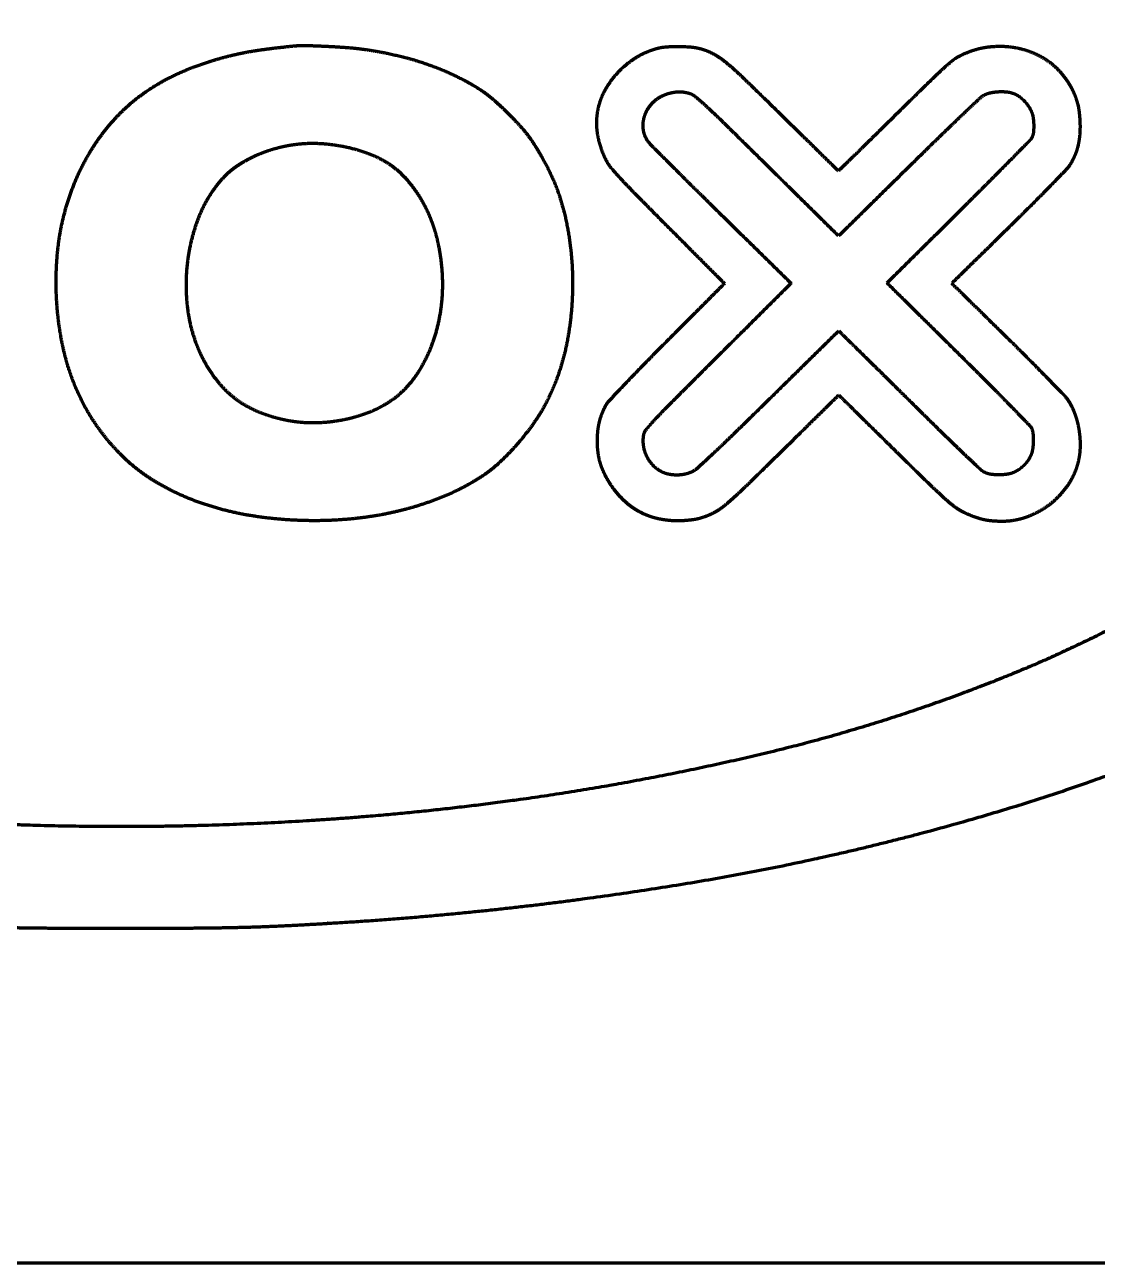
# Model space of a CAD drawing. Header units: inches. Extents: x -2983 to 7024, y 422 to 5529.
# Drawn here: x 3167.1 to 3229.3, y 3820.4 to 3892.3 of the extents above; entities that cross this region are included whole.
import ezdxf

# ---------------------------------------------------------------- set-up
doc = ezdxf.new("R2010")
doc.units = ezdxf.units.IN

msp = doc.modelspace()

# ---------------------------------------------------------------- linework, layer by layer
at = {"linetype": 'Continuous', "lineweight": 70}
msp.add_line((3388.784, 3820.392), (2954.784, 3820.392), dxfattribs=at)
for points, weights, knots in [([(3181.195, 3914.602), (3180.519, 3914.634), (3179.841, 3914.654), (3177.567, 3914.682), (3175.971, 3914.698), (3172.778, 3914.724), (3171.182, 3914.735), (3168.913, 3914.745), (3168.242, 3914.737), (3167.408, 3914.711), (3167.245, 3914.705), (3166.808, 3914.69), (3166.534, 3914.68), (3165.943, 3914.658), (3165.627, 3914.646), (3164.992, 3914.622), (3164.673, 3914.61), (3158.76, 3914.379), (3153.179, 3913.927), (3142.299, 3912.586), (3137.012, 3911.677), (3126.917, 3909.444), (3122.121, 3908.123), (3113.184, 3905.164), (3109.08, 3903.47), (3103.677, 3900.772), (3102.268, 3900.015), (3099.622, 3898.491), (3098.393, 3897.716), (3096.079, 3896.127), (3094.997, 3895.313), (3092.946, 3893.628), (3091.981, 3892.755), (3090.354, 3891.131), (3089.677, 3890.397), (3088.442, 3888.941), (3087.891, 3888.215), (3086.902, 3886.753), (3086.465, 3886.019), (3085.692, 3884.525), (3085.359, 3883.767), (3085.076, 3882.989), (3084.71, 3881.984), (3084.438, 3880.949), (3084.263, 3879.894), (3084.092, 3878.86), (3084.023, 3877.814), (3084.057, 3876.766), (3084.092, 3875.711), (3084.229, 3874.664), (3084.468, 3873.636), (3084.714, 3872.573), (3085.054, 3871.536), (3085.773, 3869.857), (3086.098, 3869.199), (3086.825, 3867.909), (3087.224, 3867.279), (3088.116, 3866.021), (3088.608, 3865.393), (3089.71, 3864.118), (3090.314, 3863.467), (3091.326, 3862.448), (3091.718, 3862.065), (3092.469, 3861.353), (3092.829, 3861.025), (3093.558, 3860.39), (3093.927, 3860.083), (3094.713, 3859.455), (3095.13, 3859.134), (3099.221, 3856.085), (3103.172, 3853.777), (3107.356, 3851.924), (3112.319, 3849.725), (3117.419, 3847.864), (3128.464, 3844.653), (3134.388, 3843.315), (3146.783, 3841.295), (3153.227, 3840.572), (3160.792, 3840.103), (3161.885, 3840.041), (3163.829, 3839.943), (3164.68, 3839.911), (3166.47, 3839.864), (3167.408, 3839.849), (3168.347, 3839.843)], [0.500003680185, 0.499951833995, 0.499951833995, 0.500003125685, 0.500003125685, 0.500003134164, 0.500003134164, 0.499950342043, 0.499950342043, 0.500002780016, 0.500002780016, 0.500003632658, 0.500003632658, 0.5000036294, 0.5000036294, 0.500003631943, 0.500003631943, 0.499712041405, 0.499712041405, 0.499626581432, 0.499626581432, 0.499570764247, 0.499570764247, 0.499147291053, 0.499147291053, 0.499856082342, 0.499856082342, 0.499741523013, 0.499741523013, 0.499697398225, 0.499697398225, 0.499615378368, 0.499615378368, 0.499717367768, 0.499717367768, 0.499509800036, 0.499509800036, 0.49943320441, 0.49943320441, 0.499316886864, 0.499316886864, 0.500003680185, 0.498576185915, 0.498576185915, 0.500003680185, 0.498389820463, 0.498389820463, 0.500003680185, 0.498416120355, 0.498416120355, 0.500003680185, 0.498702961474, 0.498702961474, 0.499514934223, 0.499514934223, 0.499556287066, 0.499556287066, 0.499619738583, 0.499619738583, 0.499803196126, 0.499803196126, 0.499966690231, 0.499966690231, 0.49992872485, 0.49992872485, 0.499925885485, 0.499925885485, 0.499958910845, 0.499958910845, 0.497922649304, 0.497922649304, 0.500003680185, 0.499255633466, 0.499255633466, 0.499390037942, 0.499390037942, 0.499589929812, 0.499589929812, 0.499998142907, 0.499998142907, 0.499979520616, 0.499979520616, 0.499986543899, 0.499986543899, 0.500003680185], [0, 0, 0, 0, 0.009508, 0.009508, 0.031905, 0.031905, 0.054312, 0.054312, 0.063734, 0.063734, 0.066018, 0.066018, 0.069872, 0.069872, 0.074311, 0.074311, 0.078787, 0.078787, 0.157355, 0.157355, 0.232677, 0.232677, 0.30258, 0.30258, 0.365018, 0.365018, 0.387555, 0.387555, 0.408036, 0.408036, 0.427121, 0.427121, 0.445479, 0.445479, 0.459571, 0.459571, 0.472445, 0.472445, 0.484522, 0.484522, 0.496245, 0.496245, 0.496245, 0.51141, 0.51141, 0.51141, 0.526313, 0.526313, 0.526313, 0.541371, 0.541371, 0.541371, 0.556984, 0.556984, 0.567525, 0.567525, 0.578233, 0.578233, 0.589688, 0.589688, 0.602466, 0.602466, 0.610351, 0.610351, 0.617358, 0.617358, 0.624265, 0.624265, 0.631841, 0.631841, 0.697719, 0.697719, 0.697719, 0.776203, 0.776203, 0.864136, 0.864136, 0.958146, 0.958146, 0.974023, 0.974023, 0.986384, 0.986384, 1, 1, 1, 1]), ([(3168.347, 3839.843), (3169.78, 3839.834), (3171.214, 3839.83), (3174.084, 3839.83), (3175.52, 3839.835), (3177.908, 3839.849), (3178.86, 3839.865), (3180.668, 3839.912), (3181.525, 3839.945), (3183.453, 3840.042), (3184.525, 3840.103), (3192.42, 3840.598), (3199.213, 3841.378), (3212.187, 3843.551), (3218.335, 3845.001), (3229.722, 3848.486), (3234.934, 3850.51), (3239.984, 3852.91), (3244.229, 3854.926), (3248.194, 3857.45), (3252.187, 3860.748), (3252.545, 3861.067), (3253.393, 3861.883), (3253.89, 3862.374), (3254.864, 3863.361), (3255.342, 3863.858), (3256.109, 3864.675), (3256.389, 3865.003), (3257.363, 3866.261), (3258.02, 3867.217), (3259.158, 3869.099), (3259.623, 3870.028), (3260.012, 3870.992), (3260.377, 3871.898), (3260.663, 3872.832), (3260.867, 3873.786), (3261.071, 3874.741), (3261.191, 3875.709), (3261.228, 3876.684), (3261.268, 3877.768), (3261.201, 3878.851), (3261.027, 3879.922), (3260.851, 3881.001), (3260.571, 3882.058), (3260.19, 3883.083), (3259.787, 3884.169), (3259.287, 3885.213), (3258.695, 3886.208), (3258.045, 3887.299), (3257.322, 3888.344), (3256.236, 3889.703), (3255.929, 3890.058), (3255.182, 3890.86), (3254.749, 3891.311), (3253.858, 3892.207), (3253.401, 3892.652), (3252.56, 3893.444), (3252.173, 3893.786), (3248.544, 3896.807), (3245.024, 3899.104), (3241.261, 3900.98), (3236.803, 3903.202), (3232.201, 3905.108), (3222.146, 3908.473), (3216.714, 3909.921), (3205.223, 3912.229), (3199.193, 3913.136), (3192.184, 3913.842), (3191.242, 3913.93), (3189.343, 3914.093), (3188.387, 3914.168), (3186.429, 3914.309), (3185.427, 3914.374), (3183.349, 3914.495), (3182.272, 3914.551), (3181.195, 3914.602)], [0.500003680185, 0.500002166144, 0.500002166144, 0.500002097056, 0.500002097056, 0.499986947081, 0.499986947081, 0.499979608822, 0.499979608822, 0.499997302433, 0.499997302433, 0.499558871273, 0.499558871273, 0.499287829862, 0.499287829862, 0.499109929169, 0.499109929169, 0.500003680185, 0.497471929658, 0.497471929658, 0.499762034183, 0.499762034183, 0.499975946134, 0.499975946134, 0.499977921886, 0.499977921886, 0.499631917112, 0.499631917112, 0.49944898704, 0.49944898704, 0.498931840545, 0.498931840545, 0.500003680185, 0.498759302358, 0.498759302358, 0.500003680185, 0.498753551362, 0.498753551362, 0.500003680185, 0.498357304212, 0.498357304212, 0.500003680185, 0.498435704494, 0.498435704494, 0.500003680185, 0.49863329398, 0.49863329398, 0.500003680185, 0.499218488989, 0.499218488989, 0.499765925558, 0.499765925558, 0.499959205342, 0.499959205342, 0.499958724923, 0.499958724923, 0.499847369961, 0.499847369961, 0.497767671046, 0.497767671046, 0.500003680185, 0.499194279285, 0.499194279285, 0.499354848193, 0.499354848193, 0.4996055757, 0.4996055757, 0.499994627424, 0.499994627424, 0.499995368253, 0.499995368253, 0.499996135884, 0.499996135884, 0.499998773272, 0.499998773272, 0.500003680185], [0, 0, 0, 0, 0.0209, 0.0209, 0.041831, 0.041831, 0.055706, 0.055706, 0.068202, 0.068202, 0.083849, 0.083849, 0.183524, 0.183524, 0.275689, 0.275689, 0.357386, 0.357386, 0.357386, 0.426176, 0.426176, 0.433231, 0.433231, 0.4435, 0.4435, 0.453652, 0.453652, 0.459996, 0.459996, 0.477083, 0.477083, 0.492412, 0.492412, 0.492412, 0.506844, 0.506844, 0.506844, 0.521301, 0.521301, 0.521301, 0.537414, 0.537414, 0.537414, 0.553712, 0.553712, 0.553712, 0.571022, 0.571022, 0.571022, 0.590062, 0.590062, 0.597116, 0.597116, 0.60651, 0.60651, 0.616097, 0.616097, 0.623865, 0.623865, 0.687044, 0.687044, 0.687044, 0.762241, 0.762241, 0.847249, 0.847249, 0.939583, 0.939583, 0.953916, 0.953916, 0.968457, 0.968457, 0.983662, 0.983662, 1, 1, 1, 1]), ([(3169.348, 3908.792), (3165.851, 3908.711), (3162.358, 3908.534), (3155.548, 3908.004), (3152.236, 3907.64), (3145.782, 3906.724), (3142.644, 3906.172), (3136.53, 3904.888), (3133.559, 3904.147), (3128.341, 3902.637), (3126.087, 3901.901), (3121.768, 3900.324), (3119.709, 3899.475), (3115.824, 3897.683), (3114.003, 3896.741), (3110.626, 3894.801), (3109.086, 3893.786), (3106.705, 3891.998), (3105.83, 3891.277), (3104.203, 3889.805), (3103.458, 3889.052), (3102.105, 3887.52), (3101.499, 3886.745), (3100.425, 3885.186), (3099.968, 3884.4), (3099.437, 3883.303), (3099.309, 3883.022), (3099.077, 3882.475), (3098.974, 3882.209), (3098.783, 3881.668), (3098.695, 3881.393), (3098.529, 3880.808), (3098.449, 3880.5), (3098.325, 3879.975), (3098.279, 3879.76), (3098.208, 3879.38), (3098.186, 3879.215), (3098.156, 3878.848), (3098.147, 3878.646), (3098.14, 3878.055), (3098.138, 3877.666), (3098.138, 3876.917), (3098.141, 3876.558), (3098.148, 3875.984), (3098.157, 3875.769), (3098.183, 3875.387), (3098.201, 3875.22), (3098.254, 3874.872), (3098.287, 3874.692), (3098.526, 3873.597), (3098.808, 3872.702), (3099.17, 3871.836), (3099.543, 3870.942), (3099.989, 3870.082), (3100.503, 3869.261), (3101.06, 3868.373), (3101.681, 3867.529), (3103.126, 3865.847), (3103.935, 3865.002), (3104.788, 3864.202), (3107.321, 3861.828), (3110.147, 3859.811), (3113.217, 3858.19), (3116.97, 3856.207), (3120.858, 3854.504), (3129.429, 3851.476), (3134.092, 3850.164), (3143.966, 3848.069), (3149.15, 3847.245), (3157.578, 3846.344), (3160.796, 3846.094), (3167.281, 3845.776), (3170.545, 3845.706), (3177.065, 3845.749), (3180.319, 3845.861), (3186.763, 3846.262), (3189.951, 3846.554), (3198.795, 3847.627), (3204.414, 3848.633), (3214.95, 3851.14), (3219.825, 3852.711), (3224.563, 3854.657), (3228.598, 3856.314), (3232.466, 3858.329), (3236.136, 3860.686), (3239.074, 3862.572), (3241.634, 3864.944), (3243.739, 3867.73), (3244.14, 3868.262), (3244.516, 3868.813), (3245.201, 3869.926), (3245.506, 3870.489), (3246.045, 3871.627), (3246.279, 3872.201), (3246.677, 3873.36), (3246.839, 3873.944), (3247.007, 3874.727), (3247.042, 3874.918), (3247.098, 3875.278), (3247.117, 3875.448), (3247.144, 3875.828), (3247.152, 3876.039), (3247.159, 3876.606), (3247.161, 3876.962), (3247.16, 3877.696), (3247.157, 3878.073), (3247.149, 3878.652), (3247.139, 3878.852), (3247.108, 3879.219), (3247.086, 3879.384), (3247.015, 3879.763), (3246.97, 3879.977), (3246.731, 3880.991), (3246.484, 3881.777), (3245.872, 3883.312), (3245.511, 3884.057), (3244.659, 3885.527), (3244.172, 3886.249), (3243.052, 3887.686), (3242.428, 3888.404), (3240.46, 3890.443), (3239.041, 3891.681), (3235.824, 3894.04), (3234.052, 3895.18), (3230.165, 3897.359), (3228.057, 3898.395), (3223.502, 3900.333), (3221.069, 3901.255), (3215.727, 3903.037), (3212.815, 3903.874), (3206.726, 3905.348), (3203.557, 3905.999), (3197.017, 3907.109), (3193.649, 3907.567), (3186.773, 3908.269), (3183.268, 3908.522), (3179.068, 3908.699), (3178.379, 3908.719), (3176.607, 3908.752), (3175.526, 3908.768), (3173.369, 3908.793), (3172.295, 3908.803), (3170.596, 3908.812), (3169.972, 3908.807), (3169.348, 3908.792)], [0.500093243168, 0.499968918944, 0.499968918944, 0.499927037543, 0.499927037543, 0.499911098367, 0.499911098367, 0.499861647373, 0.499861647373, 0.499898802127, 0.499898802127, 0.499810239054, 0.499810239054, 0.49976208682, 0.49976208682, 0.499467269408, 0.499467269408, 0.49974646444, 0.49974646444, 0.499573085874, 0.499573085874, 0.499488227391, 0.499488227391, 0.49912322686, 0.49912322686, 0.499992527148, 0.499992527148, 0.499930492133, 0.499930492133, 0.499935021323, 0.499935021323, 0.500006461427, 0.500006461427, 0.500004118567, 0.500004118567, 0.499641098677, 0.499641098677, 0.499888634211, 0.499888634211, 0.50008763937, 0.50008763937, 0.500086385394, 0.500086385394, 0.499968171436, 0.499968171436, 0.499810513552, 0.499810513552, 0.49991978318, 0.49991978318, 0.498730676658, 0.498730676658, 0.500093243168, 0.498971631333, 0.498971631333, 0.500093243168, 0.499157234141, 0.499157234141, 0.499608979647, 0.499608979647, 0.500093243168, 0.4971219785, 0.4971219785, 0.500093243168, 0.499199916727, 0.499199916727, 0.499383490015, 0.499383490015, 0.499654288058, 0.499654288058, 0.499955791954, 0.499955791954, 0.499964844697, 0.499964844697, 0.499964159273, 0.499964159273, 0.499950302194, 0.499950302194, 0.49956284229, 0.49956284229, 0.499077013387, 0.499077013387, 0.500093243168, 0.498729474404, 0.498729474404, 0.500093243168, 0.494910309467, 0.494910309467, 0.500093243168, 0.499710351131, 0.499710351131, 0.499604481794, 0.499604481794, 0.49956969486, 0.49956969486, 0.499495067823, 0.499495067823, 0.499959650135, 0.499959650135, 0.499795584787, 0.499795584787, 0.499953504743, 0.499953504743, 0.500085889184, 0.500085889184, 0.500086958789, 0.500086958789, 0.499890660625, 0.499890660625, 0.499663401309, 0.499663401309, 0.500004641898, 0.500004641898, 0.499181752679, 0.499181752679, 0.499208615396, 0.499208615396, 0.499306402964, 0.499306402964, 0.499628453376, 0.499628453376, 0.498884407075, 0.498884407075, 0.499477873797, 0.499477873797, 0.499599926964, 0.499599926964, 0.499825646443, 0.499825646443, 0.499795246802, 0.499795246802, 0.499892445713, 0.499892445713, 0.499910480947, 0.499910480947, 0.499943927995, 0.499943927995, 0.50006989904, 0.50006989904, 0.500091447584, 0.500091447584, 0.500091603784, 0.500091603784, 0.500058956377, 0.500058956377, 0.500093243168], [0, 0, 0, 0, 0.031224, 0.031224, 0.060964, 0.060964, 0.08939, 0.08939, 0.116688, 0.116688, 0.137822, 0.137822, 0.157663, 0.157663, 0.17592, 0.17592, 0.192316, 0.192316, 0.20239, 0.20239, 0.211797, 0.211797, 0.220519, 0.220519, 0.228566, 0.228566, 0.2313, 0.2313, 0.233823, 0.233823, 0.236373, 0.236373, 0.239192, 0.239192, 0.241135, 0.241135, 0.242607, 0.242607, 0.24439, 0.24439, 0.247825, 0.247825, 0.250997, 0.250997, 0.25289, 0.25289, 0.254377, 0.254377, 0.255989, 0.255989, 0.264237, 0.264237, 0.264237, 0.272736, 0.272736, 0.272736, 0.281911, 0.281911, 0.292141, 0.292141, 0.292141, 0.322328, 0.322328, 0.322328, 0.359169, 0.359169, 0.401161, 0.401161, 0.44661, 0.44661, 0.474554, 0.474554, 0.50281, 0.50281, 0.53098, 0.53098, 0.558668, 0.558668, 0.607993, 0.607993, 0.652163, 0.652163, 0.652163, 0.689671, 0.689671, 0.689671, 0.719383, 0.719383, 0.719383, 0.725052, 0.725052, 0.730491, 0.730491, 0.735749, 0.735749, 0.740886, 0.740886, 0.742535, 0.742535, 0.743977, 0.743977, 0.745764, 0.745764, 0.748781, 0.748781, 0.751976, 0.751976, 0.753677, 0.753677, 0.755088, 0.755088, 0.756935, 0.756935, 0.763888, 0.763888, 0.770863, 0.770863, 0.778191, 0.778191, 0.786182, 0.786182, 0.801966, 0.801966, 0.819606, 0.819606, 0.839255, 0.839255, 0.861003, 0.861003, 0.886316, 0.886316, 0.913339, 0.913339, 0.941707, 0.941707, 0.971038, 0.971038, 0.976793, 0.976793, 0.985822, 0.985822, 0.99479, 0.99479, 1, 1, 1, 1]), ([(3180.465, 3863.729), (3179.4, 3863.886), (3178.355, 3864.144), (3177.338, 3864.498), (3176.407, 3864.822), (3175.514, 3865.241), (3174.669, 3865.751), (3173.889, 3866.221), (3173.177, 3866.789), (3172.546, 3867.447), (3172.037, 3867.977), (3171.575, 3868.549), (3171.165, 3869.158), (3170.761, 3869.757), (3170.414, 3870.389), (3170.125, 3871.051), (3169.827, 3871.734), (3169.589, 3872.44), (3169.415, 3873.164), (3169.226, 3873.944), (3169.093, 3874.736), (3169.015, 3875.535), (3168.908, 3876.629), (3168.899, 3877.729), (3168.989, 3878.825), (3169.075, 3879.862), (3169.269, 3880.884), (3169.571, 3881.879), (3169.859, 3882.831), (3170.251, 3883.744), (3170.743, 3884.608), (3171.223, 3885.451), (3171.8, 3886.231), (3172.467, 3886.936), (3172.797, 3887.284), (3173.15, 3887.609), (3173.906, 3888.214), (3174.308, 3888.494), (3175.164, 3889.013), (3175.616, 3889.25), (3176.579, 3889.68), (3177.085, 3889.876), (3177.979, 3890.17), (3178.361, 3890.283), (3179.11, 3890.481), (3179.478, 3890.565), (3180.261, 3890.715), (3180.675, 3890.782), (3181.618, 3890.905), (3182.147, 3890.967), (3182.917, 3891.045), (3183.158, 3891.054), (3183.811, 3891.04), (3184.223, 3891.025), (3185.062, 3890.984), (3185.489, 3890.957), (3186.242, 3890.897), (3186.567, 3890.86), (3186.89, 3890.813)], [0.500254296352, 0.498777191297, 0.498777191297, 0.500254296352, 0.498469143139, 0.498469143139, 0.500254296352, 0.497362031712, 0.497362031712, 0.500254296352, 0.499024707273, 0.499024707273, 0.500254296352, 0.498882439318, 0.498882439318, 0.500254296352, 0.498982253073, 0.498982253073, 0.500254296352, 0.49944216823, 0.49944216823, 0.500254296352, 0.49891511398, 0.49891511398, 0.500254296352, 0.498381352784, 0.498381352784, 0.500254296352, 0.498177189742, 0.498177189742, 0.500254296352, 0.497846327577, 0.497846327577, 0.500254296352, 0.499457383099, 0.499457383099, 0.499549779242, 0.499549779242, 0.499613176085, 0.499613176085, 0.49980943659, 0.49980943659, 0.500110429345, 0.500110429345, 0.500057234066, 0.500057234066, 0.500106862545, 0.500106862545, 0.500218048972, 0.500218048972, 0.499627835255, 0.499627835255, 0.500223164496, 0.500223164496, 0.500216869372, 0.500216869372, 0.500072819459, 0.500072819459, 0.500254296352], [0, 0, 0, 0, 0.072373, 0.072373, 0.072373, 0.138472, 0.138472, 0.138472, 0.199162, 0.199162, 0.199162, 0.247998, 0.247998, 0.247998, 0.295826, 0.295826, 0.295826, 0.34508, 0.34508, 0.34508, 0.398058, 0.398058, 0.398058, 0.470431, 0.470431, 0.470431, 0.538643, 0.538643, 0.538643, 0.603556, 0.603556, 0.603556, 0.666603, 0.666603, 0.666603, 0.697717, 0.697717, 0.72943, 0.72943, 0.762502, 0.762502, 0.797616, 0.797616, 0.823322, 0.823322, 0.847705, 0.847705, 0.8748, 0.8748, 0.909168, 0.909168, 0.924741, 0.924741, 0.951325, 0.951325, 0.978917, 0.978917, 1, 1, 1, 1]), ([(3186.89, 3890.813), (3187.528, 3890.72), (3188.161, 3890.598), (3189.382, 3890.305), (3189.969, 3890.132), (3191.093, 3889.733), (3191.629, 3889.509), (3192.65, 3889.014), (3193.131, 3888.741), (3193.835, 3888.279), (3194.065, 3888.104), (3194.571, 3887.659), (3194.852, 3887.397), (3195.4, 3886.852), (3195.667, 3886.57), (3196.126, 3886.056), (3196.311, 3885.819), (3196.548, 3885.473), (3196.612, 3885.374), (3196.751, 3885.154), (3196.826, 3885.033), (3196.975, 3884.787), (3197.048, 3884.662), (3197.181, 3884.431), (3197.241, 3884.324), (3197.832, 3883.215), (3198.225, 3882.151), (3198.469, 3881.043), (3198.735, 3879.834), (3198.873, 3878.604), (3198.882, 3877.365), (3198.891, 3876.121), (3198.771, 3874.882), (3198.522, 3873.663), (3198.291, 3872.534), (3197.915, 3871.446), (3197.398, 3870.416), (3197.185, 3869.992), (3196.942, 3869.584), (3196.368, 3868.762), (3196.044, 3868.346), (3195.361, 3867.558), (3195.003, 3867.188), (3194.306, 3866.539), (3193.961, 3866.27), (3193.593, 3866.032), (3192.943, 3865.609), (3192.258, 3865.245), (3191.544, 3864.942), (3190.783, 3864.618), (3190.001, 3864.35), (3188.36, 3863.915), (3187.505, 3863.749), (3185.747, 3863.532), (3184.847, 3863.476), (3182.78, 3863.473), (3181.618, 3863.558), (3180.465, 3863.729)], [0.500254296352, 0.499915234549, 0.499915234549, 0.499792097146, 0.499792097146, 0.499740131019, 0.499740131019, 0.499563005717, 0.499563005717, 0.499427888353, 0.499427888353, 0.500100712984, 0.500100712984, 0.500099618317, 0.500099618317, 0.499563991595, 0.499563991595, 0.50020035726, 0.50020035726, 0.500237272997, 0.500237272997, 0.500237360492, 0.500237360492, 0.500209449902, 0.500209449902, 0.497142956783, 0.497142956783, 0.500254296352, 0.498426969752, 0.498426969752, 0.500254296352, 0.498443274704, 0.498443274704, 0.500254296352, 0.497357142353, 0.497357142353, 0.500254296352, 0.499388243331, 0.499388243331, 0.499791254847, 0.499791254847, 0.499779240073, 0.499779240073, 0.498995174375, 0.498995174375, 0.500254296352, 0.49900008227, 0.49900008227, 0.500254296352, 0.499403099735, 0.499403099735, 0.499485711043, 0.499485711043, 0.499632236654, 0.499632236654, 0.499340640971, 0.499340640971, 0.500254296352], [0, 0, 0, 0, 0.042366, 0.042366, 0.082566, 0.082566, 0.120698, 0.120698, 0.156949, 0.156949, 0.175852, 0.175852, 0.201026, 0.201026, 0.226401, 0.226401, 0.246063, 0.246063, 0.253743, 0.253743, 0.263071, 0.263071, 0.272495, 0.272495, 0.280496, 0.280496, 0.354078, 0.354078, 0.354078, 0.434115, 0.434115, 0.434115, 0.514271, 0.514271, 0.514271, 0.588022, 0.588022, 0.588022, 0.618387, 0.618387, 0.652061, 0.652061, 0.684928, 0.684928, 0.712778, 0.712778, 0.712778, 0.762014, 0.762014, 0.762014, 0.814431, 0.814431, 0.869503, 0.869503, 0.926471, 0.926471, 1, 1, 1, 1]), ([(3206.279, 3890.852), (3206.095, 3890.898), (3205.908, 3890.929), (3205.478, 3890.965), (3205.236, 3890.975), (3204.756, 3890.976), (3204.518, 3890.967), (3204.103, 3890.935), (3203.929, 3890.904), (3203.758, 3890.857), (3203.559, 3890.803), (3203.364, 3890.735), (3202.985, 3890.575), (3202.801, 3890.483), (3202.445, 3890.272), (3202.273, 3890.154), (3201.939, 3889.892), (3201.777, 3889.749), (3201.624, 3889.597), (3201.276, 3889.25), (3200.98, 3888.857), (3200.744, 3888.426), (3200.523, 3888.024), (3200.377, 3887.59), (3200.309, 3887.136), (3200.24, 3886.679), (3200.253, 3886.218), (3200.345, 3885.765), (3200.445, 3885.276), (3200.611, 3884.804), (3200.84, 3884.36), (3200.916, 3884.214), (3201.007, 3884.077), (3201.113, 3883.951), (3201.295, 3883.735), (3201.483, 3883.524), (3201.984, 3882.985), (3202.298, 3882.658), (3203.21, 3881.736), (3203.805, 3881.137), (3205.498, 3879.441), (3206.594, 3878.342), (3207.691, 3877.244)], [0.501802520882, 0.500677677567, 0.500677677567, 0.501535347405, 0.501535347405, 0.501538199236, 0.501538199236, 0.50028510948, 0.50028510948, 0.501802520882, 0.501078524638, 0.501078524638, 0.501052677654, 0.501052677654, 0.501078260932, 0.501078260932, 0.501217454116, 0.501217454116, 0.501802520882, 0.498399370198, 0.498399370198, 0.501802520882, 0.496595923906, 0.496595923906, 0.501802520882, 0.496692665778, 0.496692665778, 0.501802520882, 0.49865645452, 0.49865645452, 0.501802520882, 0.499690348307, 0.499690348307, 0.501802520882, 0.501700702871, 0.501700702871, 0.50176707286, 0.50176707286, 0.501801374445, 0.501801374445, 0.501802520882, 0.501802520882, 0.501802520882], [0, 0, 0, 0, 0.026646, 0.026646, 0.060705, 0.060705, 0.09431, 0.09431, 0.119271, 0.119271, 0.119271, 0.148462, 0.148462, 0.177525, 0.177525, 0.207097, 0.207097, 0.237781, 0.237781, 0.237781, 0.307664, 0.307664, 0.307664, 0.37331, 0.37331, 0.37331, 0.4401, 0.4401, 0.4401, 0.51314, 0.51314, 0.51314, 0.537355, 0.537355, 0.537355, 0.579069, 0.579069, 0.646011, 0.646011, 0.770695, 0.770695, 1, 1, 1, 1]), ([(3214.298, 3883.766), (3213.209, 3884.836), (3212.121, 3885.905), (3210.277, 3887.716), (3209.518, 3888.455), (3208.43, 3889.505), (3208.092, 3889.806), (3207.74, 3890.093), (3207.519, 3890.274), (3207.28, 3890.431), (3207.028, 3890.565), (3206.79, 3890.69), (3206.539, 3890.787), (3206.279, 3890.852)], [0.501802520882, 0.501802520882, 0.501802520882, 0.501799294364, 0.501799294364, 0.501511145975, 0.501511145975, 0.501802520882, 0.500159418116, 0.500159418116, 0.501802520882, 0.499399159706, 0.499399159706, 0.501802520882], [0, 0, 0, 0, 0.42458, 0.42458, 0.719267, 0.719267, 0.845373, 0.845373, 0.845373, 0.924986, 0.924986, 0.924986, 1, 1, 1, 1]), ([(3220.876, 3877.248), (3221.976, 3878.327), (3223.077, 3879.406), (3224.607, 3880.907), (3225.036, 3881.331), (3225.839, 3882.133), (3226.215, 3882.512), (3226.903, 3883.217), (3227.217, 3883.541), (3227.53, 3883.866), (3227.611, 3883.95), (3227.683, 3884.041), (3227.746, 3884.139), (3227.846, 3884.295), (3227.934, 3884.459), (3228.009, 3884.629), (3228.084, 3884.797), (3228.145, 3884.971), (3228.241, 3885.336), (3228.277, 3885.527), (3228.321, 3885.932), (3228.333, 3886.146), (3228.332, 3886.471), (3228.329, 3886.581), (3228.316, 3886.809), (3228.307, 3886.926), (3228.285, 3887.151), (3228.271, 3887.259), (3228.244, 3887.444), (3228.229, 3887.521), (3228.208, 3887.597), (3228.077, 3888.089), (3227.868, 3888.554), (3227.586, 3888.978), (3227.309, 3889.396), (3226.964, 3889.761), (3226.562, 3890.061), (3226.156, 3890.365), (3225.705, 3890.597), (3225.221, 3890.749), (3224.721, 3890.906), (3224.203, 3890.986), (3223.679, 3890.986), (3223.475, 3890.986), (3223.271, 3890.976), (3222.878, 3890.936), (3222.691, 3890.906), (3222.32, 3890.821), (3222.138, 3890.767), (3221.767, 3890.632), (3221.578, 3890.552), (3221.394, 3890.464), (3221.253, 3890.396), (3221.12, 3890.314), (3220.995, 3890.219), (3220.825, 3890.09), (3220.66, 3889.954), (3220.247, 3889.584), (3219.998, 3889.352), (3219.284, 3888.658), (3218.815, 3888.198), (3218.01, 3887.405), (3217.672, 3887.072), (3217.008, 3886.419), (3216.682, 3886.098), (3216.078, 3885.504), (3215.799, 3885.231), (3215.372, 3884.812), (3215.223, 3884.667), (3214.815, 3884.27), (3214.556, 3884.018), (3214.298, 3883.766)], [0.501802520882, 0.501802520882, 0.501802520882, 0.501799244215, 0.501799244215, 0.501795776306, 0.501795776306, 0.501800562171, 0.501800562171, 0.501802520882, 0.500193072503, 0.500193072503, 0.501802520882, 0.500813081334, 0.500813081334, 0.501802520882, 0.500752153216, 0.500752153216, 0.500872246788, 0.500872246788, 0.501294491079, 0.501294491079, 0.501679954123, 0.501679954123, 0.501720228513, 0.501720228513, 0.50171788252, 0.50171788252, 0.501246718452, 0.501246718452, 0.501802520882, 0.497361308288, 0.497361308288, 0.501802520882, 0.496919848759, 0.496919848759, 0.501802520882, 0.497060623618, 0.497060623618, 0.501802520882, 0.497915401408, 0.497915401408, 0.501802520882, 0.501381433177, 0.501381433177, 0.501154726719, 0.501154726719, 0.501156056502, 0.501156056502, 0.501386015423, 0.501386015423, 0.501802520882, 0.500115860261, 0.500115860261, 0.501802520882, 0.501535080097, 0.501535080097, 0.501730592775, 0.501730592775, 0.501800569034, 0.501800569034, 0.501802497234, 0.501802497234, 0.501802491656, 0.501802491656, 0.50180249596, 0.50180249596, 0.501801721579, 0.501801721579, 0.501802520882, 0.501802520882, 0.501802520882], [0, 0, 0, 0, 0.142492, 0.142492, 0.198165, 0.198165, 0.247495, 0.247495, 0.289207, 0.289207, 0.289207, 0.299968, 0.299968, 0.299968, 0.317209, 0.317209, 0.317209, 0.334313, 0.334313, 0.35235, 0.35235, 0.372335, 0.372335, 0.382636, 0.382636, 0.393646, 0.393646, 0.403785, 0.403785, 0.411129, 0.411129, 0.411129, 0.458784, 0.458784, 0.458784, 0.506131, 0.506131, 0.506131, 0.554493, 0.554493, 0.554493, 0.604922, 0.604922, 0.604922, 0.624722, 0.624722, 0.643167, 0.643167, 0.661651, 0.661651, 0.681565, 0.681565, 0.681565, 0.696786, 0.696786, 0.696786, 0.717705, 0.717705, 0.750945, 0.750945, 0.815134, 0.815134, 0.861467, 0.861467, 0.906199, 0.906199, 0.944355, 0.944355, 0.964696, 0.964696, 1, 1, 1, 1]), ([(3204.52, 3888.268), (3204.208, 3888.195), (3203.92, 3888.054), (3203.671, 3887.853), (3203.425, 3887.654), (3203.233, 3887.403), (3203.104, 3887.115), (3202.982, 3886.841), (3202.933, 3886.545), (3202.959, 3886.246), (3202.985, 3885.959), (3203.091, 3885.69), (3203.269, 3885.462), (3203.325, 3885.389), (3203.386, 3885.32), (3203.838, 3884.867), (3204.225, 3884.48), (3205.062, 3883.644), (3205.512, 3883.196), (3206.483, 3882.236), (3207.003, 3881.723), (3208.868, 3879.891), (3210.211, 3878.571), (3211.554, 3877.251)], [0.5063733179, 0.4978755607, 0.4978755607, 0.5063733179, 0.497052079849, 0.497052079849, 0.5063733179, 0.495529359728, 0.495529359728, 0.5063733179, 0.492608955871, 0.492608955871, 0.5063733179, 0.505742372064, 0.505742372064, 0.506373185998, 0.506373185998, 0.506372319566, 0.506372319566, 0.506372884715, 0.506372884715, 0.5063733179, 0.5063733179, 0.5063733179], [0, 0, 0, 0, 0.066534, 0.066534, 0.066534, 0.130891, 0.130891, 0.130891, 0.190685, 0.190685, 0.190685, 0.246728, 0.246728, 0.246728, 0.264571, 0.264571, 0.370614, 0.370614, 0.493674, 0.493674, 0.63519, 0.63519, 1, 1, 1, 1]), ([(3214.311, 3879.995), (3212.931, 3881.357), (3211.551, 3882.718), (3209.334, 3884.904), (3208.497, 3885.727), (3207.312, 3886.889), (3206.961, 3887.223), (3206.405, 3887.736), (3206.199, 3887.914), (3205.988, 3888.086), (3205.884, 3888.17), (3205.764, 3888.23), (3205.635, 3888.263), (3205.533, 3888.289), (3205.43, 3888.31), (3205.246, 3888.342), (3205.164, 3888.349), (3205.083, 3888.349), (3205, 3888.35), (3204.918, 3888.343), (3204.73, 3888.314), (3204.625, 3888.293), (3204.52, 3888.268)], [0.5063733179, 0.5063733179, 0.5063733179, 0.506372947181, 0.506372947181, 0.506334014209, 0.506334014209, 0.506208733888, 0.506208733888, 0.5063733179, 0.498387265088, 0.498387265088, 0.5063733179, 0.506115023922, 0.506115023922, 0.505242973264, 0.505242973264, 0.5063733179, 0.505275202514, 0.505275202514, 0.506142796007, 0.506142796007, 0.5063733179], [0, 0, 0, 0, 0.443552, 0.443552, 0.712212, 0.712212, 0.823127, 0.823127, 0.885338, 0.885338, 0.885338, 0.915483, 0.915483, 0.915483, 0.939101, 0.939101, 0.957453, 0.957453, 0.957453, 0.975929, 0.975929, 1, 1, 1, 1]), ([(3217.12, 3877.269), (3218.508, 3878.645), (3219.896, 3880.022), (3221.82, 3881.93), (3222.355, 3882.462), (3223.345, 3883.455), (3223.801, 3883.915), (3224.653, 3884.781), (3225.05, 3885.186), (3225.447, 3885.591), (3225.489, 3885.635), (3225.524, 3885.684), (3225.551, 3885.739), (3225.593, 3885.827), (3225.62, 3885.92), (3225.63, 3886.017), (3225.644, 3886.156), (3225.65, 3886.295), (3225.644, 3886.577), (3225.632, 3886.72), (3225.612, 3886.861), (3225.595, 3886.973), (3225.565, 3887.081), (3225.521, 3887.184), (3225.471, 3887.301), (3225.41, 3887.413), (3225.337, 3887.518), (3225.262, 3887.628), (3225.177, 3887.731), (3225.083, 3887.826), (3224.992, 3887.919), (3224.893, 3888.003), (3224.788, 3888.078), (3224.693, 3888.144), (3224.591, 3888.199), (3224.482, 3888.24), (3224.353, 3888.29), (3224.218, 3888.322), (3224.08, 3888.337), (3223.916, 3888.354), (3223.752, 3888.358), (3223.588, 3888.349), (3223.425, 3888.341), (3223.264, 3888.32), (3223.105, 3888.286), (3222.973, 3888.258), (3222.846, 3888.212), (3222.727, 3888.148), (3222.649, 3888.107), (3222.577, 3888.055), (3222.512, 3887.994), (3222.113, 3887.616), (3221.714, 3887.237), (3220.855, 3886.418), (3220.395, 3885.976), (3219.411, 3885.019), (3218.886, 3884.504), (3217.012, 3882.657), (3215.662, 3881.326), (3214.311, 3879.995)], [0.5063733179, 0.5063733179, 0.5063733179, 0.506372279769, 0.506372279769, 0.506370737415, 0.506370737415, 0.506373173791, 0.506373173791, 0.5063733179, 0.501976971269, 0.501976971269, 0.5063733179, 0.501235683565, 0.501235683565, 0.5063733179, 0.505733934977, 0.505733934977, 0.505717145414, 0.505717145414, 0.5063733179, 0.503597310873, 0.503597310873, 0.5063733179, 0.504673252054, 0.504673252054, 0.5063733179, 0.505095047644, 0.505095047644, 0.5063733179, 0.505026908624, 0.505026908624, 0.5063733179, 0.503731964107, 0.503731964107, 0.5063733179, 0.503520551897, 0.503520551897, 0.5063733179, 0.505333833541, 0.505333833541, 0.5063733179, 0.505326366762, 0.505326366762, 0.5063733179, 0.503099464969, 0.503099464969, 0.5063733179, 0.503321971817, 0.503321971817, 0.5063733179, 0.506372784304, 0.506372784304, 0.506368975746, 0.506368975746, 0.50637145518, 0.50637145518, 0.5063733179, 0.5063733179, 0.5063733179], [0, 0, 0, 0, 0.212599, 0.212599, 0.294672, 0.294672, 0.365108, 0.365108, 0.426797, 0.426797, 0.426797, 0.433337, 0.433337, 0.433337, 0.443741, 0.443741, 0.443741, 0.458577, 0.458577, 0.473816, 0.473816, 0.473816, 0.485703, 0.485703, 0.485703, 0.499151, 0.499151, 0.499151, 0.513213, 0.513213, 0.513213, 0.526813, 0.526813, 0.526813, 0.538914, 0.538914, 0.538914, 0.553327, 0.553327, 0.553327, 0.570344, 0.570344, 0.570344, 0.587186, 0.587186, 0.587186, 0.60102, 0.60102, 0.60102, 0.610088, 0.610088, 0.610088, 0.666238, 0.666238, 0.731342, 0.731342, 0.806383, 0.806383, 1, 1, 1, 1]), ([(3182.945, 3885.311), (3183.395, 3885.361), (3183.848, 3885.371), (3184.3, 3885.343), (3184.777, 3885.313), (3185.252, 3885.249), (3186.176, 3885.054), (3186.624, 3884.924), (3187.061, 3884.761), (3187.451, 3884.616), (3187.823, 3884.432), (3188.175, 3884.209), (3188.508, 3883.997), (3188.814, 3883.747), (3189.087, 3883.462), (3189.388, 3883.148), (3189.659, 3882.808), (3189.898, 3882.445), (3190.152, 3882.06), (3190.371, 3881.656), (3190.555, 3881.234), (3190.742, 3880.805), (3190.894, 3880.363), (3191.009, 3879.909), (3191.242, 3878.988), (3191.356, 3878.045), (3191.35, 3877.095), (3191.343, 3876.167), (3191.21, 3875.247), (3190.953, 3874.355), (3190.715, 3873.526), (3190.356, 3872.742), (3189.886, 3872.02), (3189.462, 3871.368), (3188.914, 3870.816), (3188.266, 3870.386), (3187.879, 3870.129), (3187.467, 3869.917), (3187.033, 3869.753), (3186.558, 3869.573), (3186.07, 3869.433), (3185.571, 3869.336), (3185.061, 3869.237), (3184.544, 3869.18), (3184.024, 3869.167), (3183.526, 3869.154), (3183.029, 3869.188), (3182.537, 3869.269), (3181.943, 3869.367), (3181.361, 3869.525), (3180.799, 3869.741), (3180.288, 3869.937), (3179.807, 3870.201), (3179.367, 3870.527), (3178.932, 3870.85), (3178.545, 3871.228), (3178.214, 3871.657), (3177.858, 3872.118), (3177.554, 3872.615), (3177.307, 3873.143), (3176.925, 3873.957), (3176.673, 3874.82), (3176.555, 3875.712), (3176.431, 3876.656), (3176.429, 3877.608), (3176.55, 3878.552), (3176.668, 3879.477), (3176.906, 3880.378), (3177.261, 3881.24), (3177.583, 3882.023), (3178.038, 3882.737), (3178.611, 3883.36), (3178.853, 3883.623), (3179.125, 3883.855), (3179.423, 3884.054), (3179.758, 3884.278), (3180.111, 3884.473), (3180.479, 3884.639), (3180.869, 3884.814), (3181.272, 3884.959), (3181.685, 3885.072), (3182.099, 3885.184), (3182.519, 3885.264), (3182.945, 3885.311)], [0.500766596168, 0.49953260119, 0.49953260119, 0.500766596168, 0.49988659288, 0.49988659288, 0.499848944645, 0.499848944645, 0.500766596168, 0.498943588167, 0.498943588167, 0.500766596168, 0.49832847207, 0.49832847207, 0.500766596168, 0.499400629886, 0.499400629886, 0.500766596168, 0.499542371477, 0.499542371477, 0.500766596168, 0.499655352132, 0.499655352132, 0.500766596168, 0.498053907999, 0.498053907999, 0.500766596168, 0.497650258754, 0.497650258754, 0.500766596168, 0.497097329901, 0.497097329901, 0.500766596168, 0.493857294468, 0.493857294468, 0.500766596168, 0.498684765633, 0.498684765633, 0.500766596168, 0.499560607897, 0.499560607897, 0.500766596168, 0.499609127472, 0.499609127472, 0.500766596168, 0.499275111062, 0.499275111062, 0.500766596168, 0.499038099599, 0.499038099599, 0.500766596168, 0.497714072712, 0.497714072712, 0.500766596168, 0.497609907789, 0.497609907789, 0.500766596168, 0.498750007721, 0.498750007721, 0.500766596168, 0.496838413709, 0.496838413709, 0.500766596168, 0.497993172281, 0.497993172281, 0.500766596168, 0.497875125026, 0.497875125026, 0.500766596168, 0.49556271119, 0.49556271119, 0.500766596168, 0.498401435763, 0.498401435763, 0.500766596168, 0.499624327648, 0.499624327648, 0.500766596168, 0.499738203048, 0.499738203048, 0.500766596168, 0.499744467944, 0.499744467944, 0.500766596168], [0, 0, 0, 0, 0.025687, 0.025687, 0.025687, 0.052924, 0.052924, 0.079493, 0.079493, 0.079493, 0.103241, 0.103241, 0.103241, 0.125879, 0.125879, 0.125879, 0.150918, 0.150918, 0.150918, 0.177496, 0.177496, 0.177496, 0.20457, 0.20457, 0.20457, 0.259689, 0.259689, 0.259689, 0.313861, 0.313861, 0.313861, 0.364465, 0.364465, 0.364465, 0.410456, 0.410456, 0.410456, 0.438271, 0.438271, 0.438271, 0.468846, 0.468846, 0.468846, 0.500223, 0.500223, 0.500223, 0.53038, 0.53038, 0.53038, 0.566913, 0.566913, 0.566913, 0.600289, 0.600289, 0.600289, 0.633446, 0.633446, 0.633446, 0.669369, 0.669369, 0.669369, 0.725031, 0.725031, 0.725031, 0.784425, 0.784425, 0.784425, 0.842891, 0.842891, 0.842891, 0.896305, 0.896305, 0.896305, 0.919102, 0.919102, 0.919102, 0.944949, 0.944949, 0.944949, 0.972432, 0.972432, 0.972432, 1, 1, 1, 1]), ([(3207.691, 3877.244), (3206.579, 3876.128), (3205.467, 3875.012), (3203.903, 3873.443), (3203.453, 3872.987), (3202.632, 3872.149), (3202.262, 3871.766), (3201.595, 3871.066), (3201.296, 3870.75), (3200.999, 3870.432), (3200.923, 3870.352), (3200.858, 3870.263), (3200.804, 3870.168), (3200.717, 3870.014), (3200.642, 3869.855), (3200.513, 3869.525), (3200.46, 3869.354), (3200.375, 3869.001), (3200.344, 3868.819), (3200.306, 3868.441), (3200.297, 3868.247), (3200.302, 3867.826), (3200.319, 3867.601), (3200.382, 3867.169), (3200.429, 3866.963), (3200.493, 3866.762), (3200.558, 3866.558), (3200.639, 3866.36), (3200.841, 3865.959), (3200.959, 3865.757), (3201.089, 3865.562), (3201.31, 3865.232), (3201.567, 3864.928), (3201.856, 3864.654), (3202.127, 3864.397), (3202.431, 3864.178), (3202.761, 3864.002), (3203.091, 3863.826), (3203.442, 3863.696), (3203.807, 3863.614), (3204.196, 3863.526), (3204.593, 3863.482), (3205.095, 3863.482), (3205.198, 3863.485), (3205.414, 3863.498), (3205.528, 3863.508), (3205.749, 3863.532), (3205.856, 3863.545), (3206.045, 3863.574), (3206.126, 3863.591), (3206.478, 3863.681), (3206.742, 3863.778), (3206.994, 3863.902), (3207.238, 3864.022), (3207.467, 3864.168), (3207.678, 3864.339), (3208.007, 3864.606), (3208.325, 3864.887), (3209.416, 3865.944), (3210.199, 3866.71), (3212.094, 3868.573), (3213.207, 3869.669), (3214.321, 3870.764)], [0.501802520882, 0.501802520882, 0.501802520882, 0.501799656765, 0.501799656765, 0.501793979423, 0.501793979423, 0.50179987397, 0.50179987397, 0.501802520882, 0.499431754692, 0.499431754692, 0.501802520882, 0.500944964409, 0.500944964409, 0.501014183912, 0.501014183912, 0.501071917641, 0.501071917641, 0.501266152566, 0.501266152566, 0.50106181772, 0.50106181772, 0.500691644722, 0.500691644722, 0.501802520882, 0.500728911627, 0.500728911627, 0.501181389285, 0.501181389285, 0.501802520882, 0.499728562873, 0.499728562873, 0.501802520882, 0.498788003181, 0.498788003181, 0.501802520882, 0.49879584897, 0.49879584897, 0.501802520882, 0.49975428945, 0.49975428945, 0.501646262187, 0.501646262187, 0.50171755115, 0.50171755115, 0.501715396734, 0.501715396734, 0.501388613115, 0.501388613115, 0.500059036198, 0.500059036198, 0.501802520882, 0.499685631466, 0.499685631466, 0.501802520882, 0.501471245059, 0.501471245059, 0.501800186221, 0.501800186221, 0.501802520882, 0.501802520882, 0.501802520882], [0, 0, 0, 0, 0.146592, 0.146592, 0.206176, 0.206176, 0.255744, 0.255744, 0.296219, 0.296219, 0.296219, 0.306455, 0.306455, 0.306455, 0.322919, 0.322919, 0.339644, 0.339644, 0.356989, 0.356989, 0.375276, 0.375276, 0.39651, 0.39651, 0.416391, 0.416391, 0.416391, 0.43659, 0.43659, 0.458762, 0.458762, 0.458762, 0.496434, 0.496434, 0.496434, 0.532005, 0.532005, 0.532005, 0.567827, 0.567827, 0.567827, 0.606216, 0.606216, 0.616176, 0.616176, 0.627207, 0.627207, 0.637657, 0.637657, 0.645676, 0.645676, 0.67284, 0.67284, 0.67284, 0.69924, 0.69924, 0.69924, 0.740605, 0.740605, 0.847513, 0.847513, 1, 1, 1, 1]), ([(3211.554, 3877.251), (3210.135, 3875.837), (3208.715, 3874.424), (3206.411, 3872.13), (3205.528, 3871.247), (3204.307, 3870.026), (3203.975, 3869.682), (3203.469, 3869.143), (3203.296, 3868.946), (3203.131, 3868.743), (3203.053, 3868.647), (3203.003, 3868.534), (3202.984, 3868.412), (3202.954, 3868.214), (3202.954, 3868.014), (3202.983, 3867.816), (3203.013, 3867.618), (3203.071, 3867.427), (3203.157, 3867.246), (3203.242, 3867.065), (3203.353, 3866.9), (3203.488, 3866.752), (3203.622, 3866.605), (3203.777, 3866.48), (3203.948, 3866.379), (3204.079, 3866.302), (3204.219, 3866.245), (3204.366, 3866.208), (3204.527, 3866.168), (3204.692, 3866.146), (3204.857, 3866.142), (3205.027, 3866.137), (3205.196, 3866.151), (3205.363, 3866.183), (3205.522, 3866.213), (3205.676, 3866.262), (3205.822, 3866.33), (3205.937, 3866.384), (3206.042, 3866.453), (3206.135, 3866.538), (3206.438, 3866.814), (3206.739, 3867.092), (3207.465, 3867.775), (3207.89, 3868.181), (3208.962, 3869.225), (3209.612, 3869.861), (3211.613, 3871.83), (3212.965, 3873.161), (3214.318, 3874.491)], [0.5063733179, 0.5063733179, 0.5063733179, 0.506373031765, 0.506373031765, 0.506330766507, 0.506330766507, 0.506172497329, 0.506172497329, 0.5063733179, 0.494392916548, 0.494392916548, 0.5063733179, 0.50266941981, 0.50266941981, 0.5063733179, 0.502681016441, 0.502681016441, 0.5063733179, 0.502665451048, 0.502665451048, 0.5063733179, 0.502588043605, 0.502588043605, 0.5063733179, 0.502875807286, 0.502875807286, 0.5063733179, 0.504378090605, 0.504378090605, 0.5063733179, 0.504457819949, 0.504457819949, 0.5063733179, 0.503793736507, 0.503793736507, 0.5063733179, 0.50248276431, 0.50248276431, 0.5063733179, 0.506363362343, 0.506363362343, 0.506359652173, 0.506359652173, 0.506372192619, 0.506372192619, 0.5063733179, 0.5063733179, 0.5063733179], [0, 0, 0, 0, 0.219939, 0.219939, 0.357072, 0.357072, 0.409571, 0.409571, 0.438286, 0.438286, 0.438286, 0.451543, 0.451543, 0.451543, 0.472817, 0.472817, 0.472817, 0.493947, 0.493947, 0.493947, 0.514884, 0.514884, 0.514884, 0.535595, 0.535595, 0.535595, 0.551233, 0.551233, 0.551233, 0.568318, 0.568318, 0.568318, 0.58572, 0.58572, 0.58572, 0.602204, 0.602204, 0.602204, 0.614976, 0.614976, 0.614976, 0.656445, 0.656445, 0.715891, 0.715891, 0.807953, 0.807953, 1, 1, 1, 1]), ([(3214.318, 3874.491), (3214.785, 3874.031), (3215.252, 3873.572), (3215.958, 3872.876), (3216.197, 3872.641), (3216.788, 3872.058), (3217.14, 3871.711), (3217.882, 3870.978), (3218.272, 3870.593), (3219.037, 3869.837), (3219.411, 3869.467), (3220.132, 3868.755), (3220.479, 3868.415), (3221.136, 3867.779), (3221.444, 3867.484), (3222.02, 3866.943), (3222.286, 3866.695), (3222.552, 3866.447), (3222.611, 3866.393), (3222.676, 3866.347), (3222.748, 3866.31), (3222.869, 3866.248), (3222.999, 3866.206), (3223.133, 3866.186), (3223.305, 3866.161), (3223.478, 3866.15), (3223.652, 3866.152), (3223.826, 3866.154), (3224, 3866.171), (3224.173, 3866.201), (3224.311, 3866.225), (3224.443, 3866.271), (3224.567, 3866.336), (3224.673, 3866.391), (3224.773, 3866.454), (3224.868, 3866.525), (3224.961, 3866.595), (3225.048, 3866.672), (3225.128, 3866.756), (3225.206, 3866.838), (3225.277, 3866.926), (3225.339, 3867.02), (3225.4, 3867.111), (3225.452, 3867.208), (3225.494, 3867.309), (3225.536, 3867.411), (3225.566, 3867.517), (3225.582, 3867.627), (3225.603, 3867.767), (3225.616, 3867.908), (3225.625, 3868.191), (3225.621, 3868.332), (3225.608, 3868.473), (3225.599, 3868.58), (3225.575, 3868.685), (3225.539, 3868.787), (3225.516, 3868.85), (3225.48, 3868.907), (3225.434, 3868.955), (3225.05, 3869.35), (3224.667, 3869.745), (3223.833, 3870.599), (3223.381, 3871.057), (3222.382, 3872.059), (3221.835, 3872.604), (3219.897, 3874.521), (3218.509, 3875.895), (3217.12, 3877.269)], [0.5063733179, 0.5063733179, 0.5063733179, 0.506373278686, 0.506373278686, 0.506373313687, 0.506373313687, 0.506373313687, 0.506373313687, 0.506373312553, 0.506373312553, 0.506369165395, 0.506369165395, 0.506364303417, 0.506364303417, 0.506371325142, 0.506371325142, 0.5063733179, 0.503237734655, 0.503237734655, 0.5063733179, 0.501800799398, 0.501800799398, 0.5063733179, 0.505295103502, 0.505295103502, 0.5063733179, 0.505297739699, 0.505297739699, 0.5063733179, 0.502346147823, 0.502346147823, 0.5063733179, 0.505322065307, 0.505322065307, 0.5063733179, 0.505167467581, 0.505167467581, 0.5063733179, 0.50509334802, 0.50509334802, 0.5063733179, 0.504836504076, 0.504836504076, 0.5063733179, 0.503800039789, 0.503800039789, 0.5063733179, 0.505783201019, 0.505783201019, 0.505784157486, 0.505784157486, 0.5063733179, 0.503506842342, 0.503506842342, 0.5063733179, 0.498916606337, 0.498916606337, 0.5063733179, 0.50637291238, 0.50637291238, 0.506367975388, 0.506367975388, 0.50637150641, 0.50637150641, 0.5063733179, 0.5063733179, 0.5063733179], [0, 0, 0, 0, 0.071362, 0.071362, 0.10791, 0.10791, 0.161723, 0.161723, 0.221447, 0.221447, 0.278764, 0.278764, 0.331729, 0.331729, 0.378237, 0.378237, 0.417792, 0.417792, 0.417792, 0.426482, 0.426482, 0.426482, 0.441088, 0.441088, 0.441088, 0.459655, 0.459655, 0.459655, 0.478313, 0.478313, 0.478313, 0.493156, 0.493156, 0.493156, 0.505715, 0.505715, 0.505715, 0.517963, 0.517963, 0.517963, 0.52984, 0.52984, 0.52984, 0.541327, 0.541327, 0.541327, 0.552869, 0.552869, 0.552869, 0.567648, 0.567648, 0.582331, 0.582331, 0.582331, 0.593504, 0.593504, 0.593504, 0.600329, 0.600329, 0.600329, 0.656468, 0.656468, 0.722075, 0.722075, 0.800795, 0.800795, 1, 1, 1, 1]), ([(3214.321, 3870.764), (3214.788, 3870.305), (3215.254, 3869.845), (3216.852, 3868.271), (3217.984, 3867.157), (3219.509, 3865.66), (3219.907, 3865.28), (3220.533, 3864.701), (3220.763, 3864.505), (3221.002, 3864.318), (3221.176, 3864.183), (3221.364, 3864.067), (3221.563, 3863.972), (3221.757, 3863.879), (3221.955, 3863.795), (3222.331, 3863.654), (3222.508, 3863.601), (3222.867, 3863.519), (3223.047, 3863.491), (3223.435, 3863.458), (3223.641, 3863.451), (3223.848, 3863.453), (3224.319, 3863.458), (3224.782, 3863.541), (3225.225, 3863.7), (3225.686, 3863.866), (3226.117, 3864.098), (3226.509, 3864.391), (3226.901, 3864.684), (3227.246, 3865.032), (3227.535, 3865.427), (3227.814, 3865.807), (3228.026, 3866.229), (3228.165, 3866.68), (3228.257, 3866.977), (3228.312, 3867.284), (3228.33, 3867.595), (3228.349, 3867.932), (3228.335, 3868.27), (3228.29, 3868.604), (3228.244, 3868.938), (3228.167, 3869.267), (3228.058, 3869.586), (3227.958, 3869.882), (3227.822, 3870.163), (3227.654, 3870.425), (3227.589, 3870.526), (3227.516, 3870.619), (3227.433, 3870.705), (3227.125, 3871.027), (3226.815, 3871.347), (3226.137, 3872.045), (3225.766, 3872.421), (3224.973, 3873.215), (3224.551, 3873.634), (3223.044, 3875.116), (3221.96, 3876.182), (3220.876, 3877.248)], [0.501802520882, 0.501802520882, 0.501802520882, 0.501802371192, 0.501802371192, 0.501767741687, 0.501767741687, 0.501497082959, 0.501497082959, 0.501802520882, 0.499847042772, 0.499847042772, 0.501802520882, 0.501488856994, 0.501488856994, 0.50103441101, 0.50103441101, 0.501001616936, 0.501001616936, 0.501421166287, 0.501421166287, 0.501802520882, 0.497138550708, 0.497138550708, 0.501802520882, 0.498124089813, 0.498124089813, 0.501802520882, 0.498130286595, 0.498130286595, 0.501802520882, 0.497181900579, 0.497181900579, 0.501802520882, 0.499324327932, 0.499324327932, 0.501802520882, 0.500267147333, 0.500267147333, 0.501802520882, 0.500267786083, 0.500267786083, 0.501802520882, 0.499333066909, 0.499333066909, 0.501802520882, 0.500234073278, 0.500234073278, 0.501802520882, 0.501800307097, 0.501800307097, 0.501795357906, 0.501795357906, 0.501798996892, 0.501798996892, 0.501802520882, 0.501802520882, 0.501802520882], [0, 0, 0, 0, 0.060373, 0.060373, 0.206754, 0.206754, 0.257431, 0.257431, 0.285357, 0.285357, 0.285357, 0.305706, 0.305706, 0.305706, 0.325645, 0.325645, 0.342819, 0.342819, 0.359758, 0.359758, 0.378962, 0.378962, 0.378962, 0.422759, 0.422759, 0.422759, 0.468711, 0.468711, 0.468711, 0.515038, 0.515038, 0.515038, 0.55999, 0.55999, 0.55999, 0.589972, 0.589972, 0.589972, 0.622583, 0.622583, 0.622583, 0.655302, 0.655302, 0.655302, 0.685641, 0.685641, 0.685641, 0.697278, 0.697278, 0.697278, 0.740968, 0.740968, 0.792709, 0.792709, 0.85098, 0.85098, 1, 1, 1, 1])]:
    msp.add_rational_spline(points, weights, degree=3, knots=knots, dxfattribs=at)

doc.saveas('drawing.dxf')
